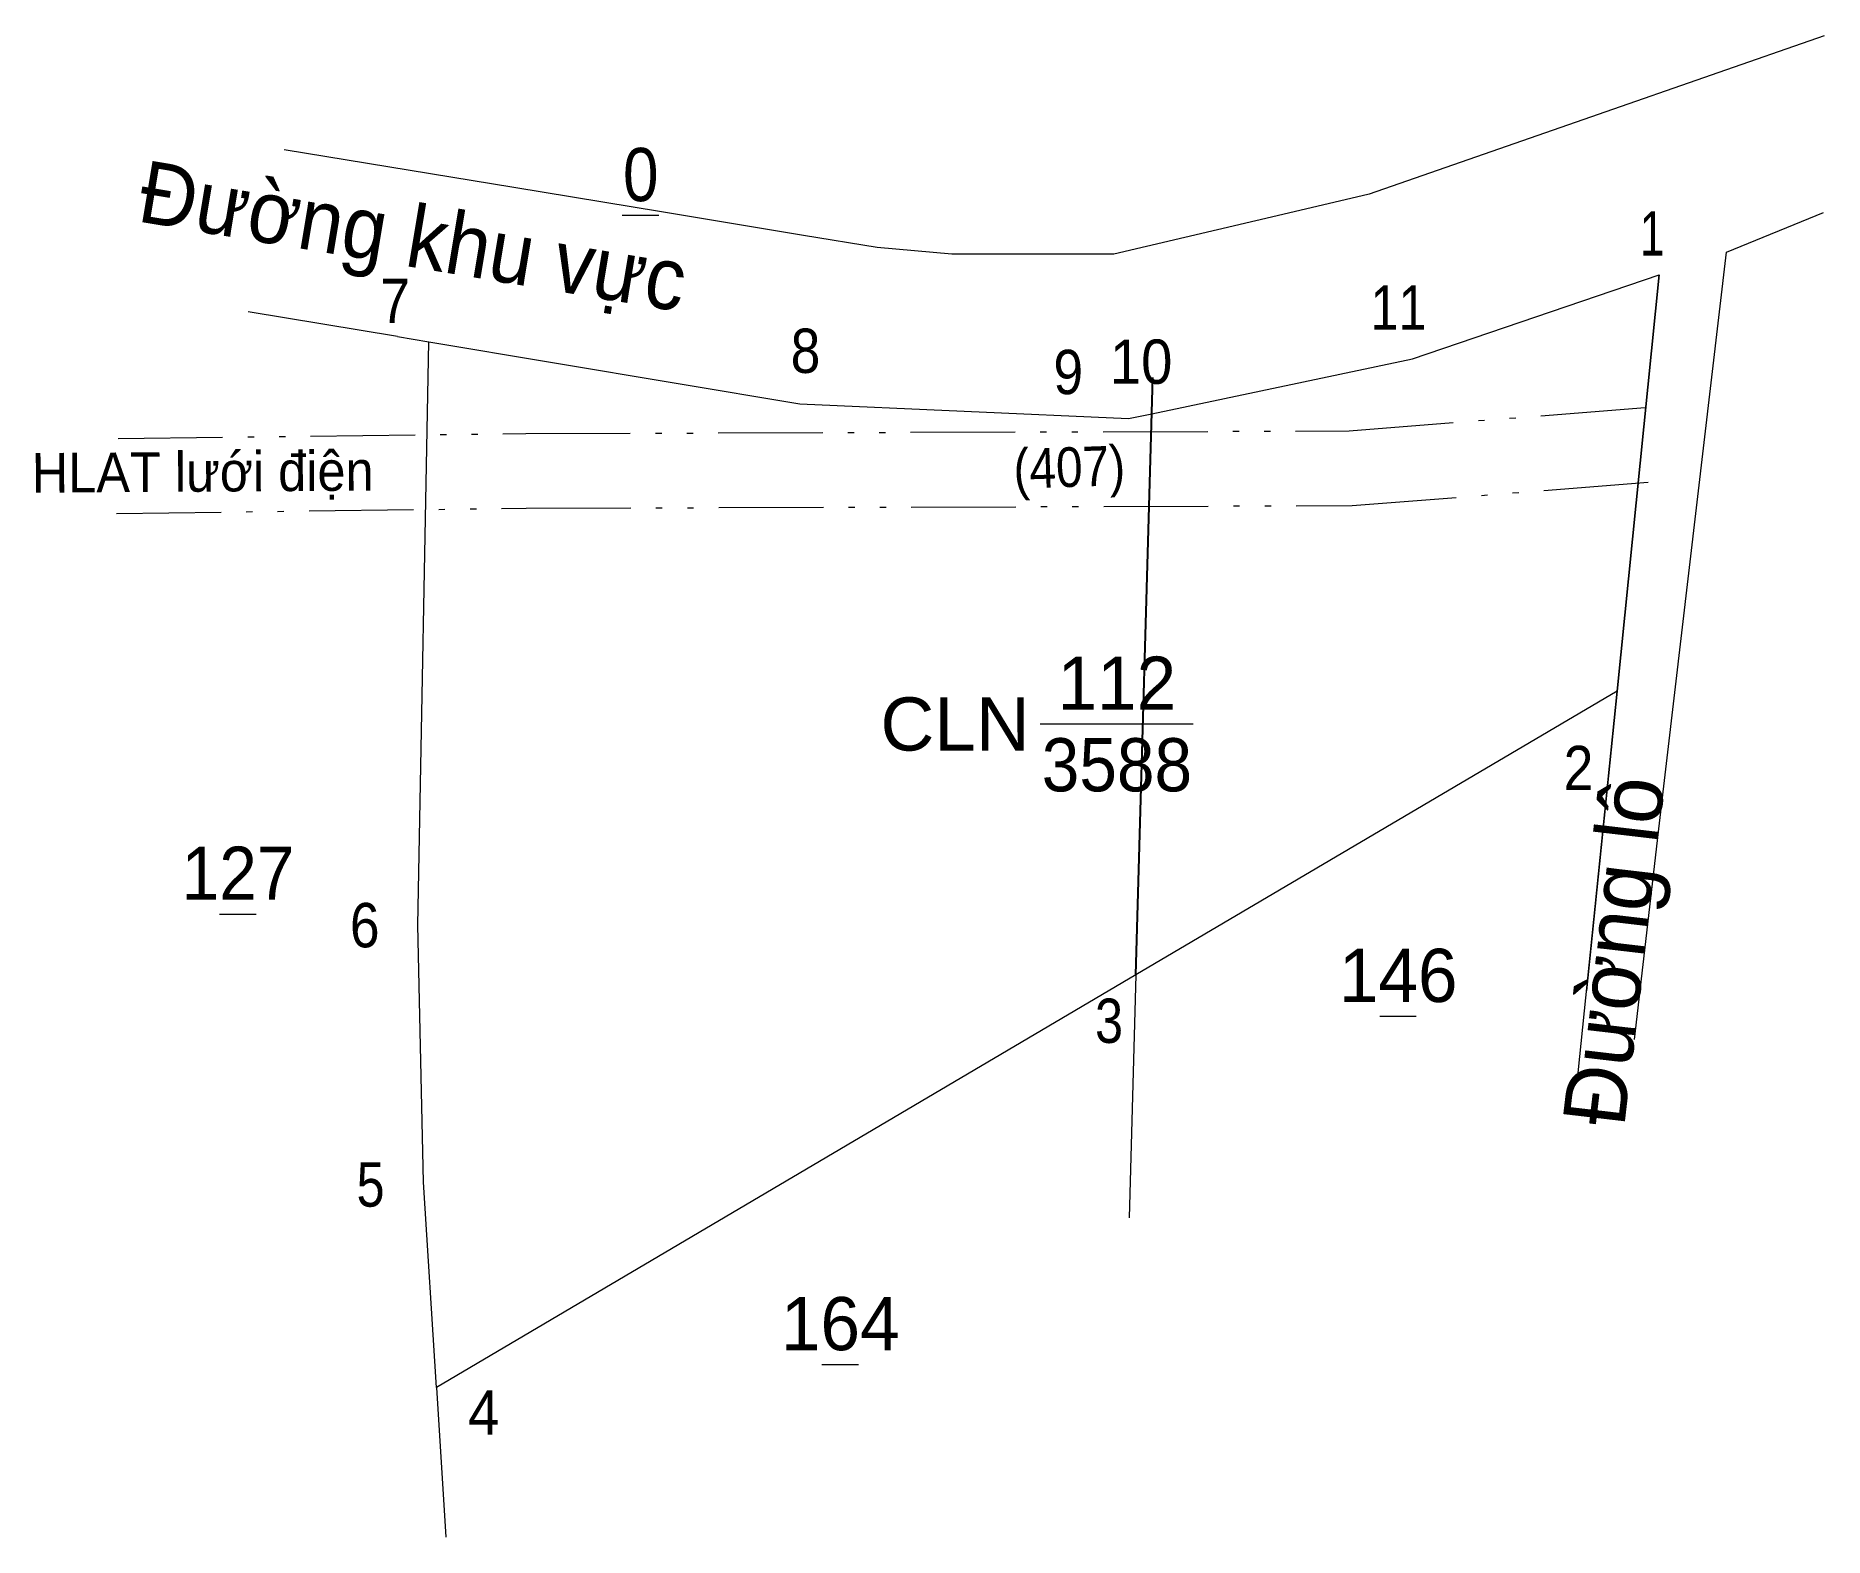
# Model space of a CAD drawing. Header units: metres. Extents: x 537465 to 538464, y 1852487 to 1852832.
# Drawn here: x 538344.5 to 538464.2, y 1852666 to 1852766.5 of the extents above.
import ezdxf
from ezdxf.enums import TextEntityAlignment as Align

# ---------------------------------------------------------------- set-up
doc = ezdxf.new("R2010")
doc.units = ezdxf.units.M
doc.header["$LTSCALE"] = 1.4
doc.linetypes.add('DASH_DOUBLE_DOT', pattern=[9.2, 5, -1.2, 0.3, -1.2, 0.3, -1.2])
for name, color, linetype, lineweight in [('1', 7, 'Continuous', 13), ('10', 7, 'Continuous', 13), ('23', 7, 'Continuous', 13), ('27', 7, 'Continuous', 13), ('59', 7, 'DASH_DOUBLE_DOT', 13), ('9', 7, 'Continuous', 13)]:
    doc.layers.add(name, color=color, linetype=linetype, lineweight=lineweight)
doc.layers.add('13', color=7, linetype='Continuous')
doc.layers.add('36', color=7, linetype='Continuous')

msp = doc.modelspace()

# ---------------------------------------------------------------- linework, layer by layer
at = {"layer": '1', "lineweight": 25}
msp.add_line((538418.15, 1852703.62), (538419.29, 1852743.61), dxfattribs=at)
at = {"layer": '10'}
for p, q in [((538464.21, 1852766.48), (538449.08, 1852761.21)), ((538457.67, 1852752), (538464.15, 1852754.64)), ((538368.74, 1852746.34), (538358.74, 1852748)), ((538368.74, 1852746.34), (538370.83, 1852745.99))]:
    msp.add_line(p, q, dxfattribs=at)
msp.add_lwpolyline([(538449.08, 1852761.21), (538433.75, 1852755.88), (538428.35, 1852754.61), (538416.66, 1852751.85), (538405.82, 1852751.85), (538400.84, 1852752.31), (538395.91, 1852753.12), (538386.39, 1852754.69), (538376.52, 1852756.32), (538361.15, 1852758.85)], dxfattribs=at)
msp.add_lwpolyline([(538370.48, 1852689.74), (538370.09, 1852706.95), (538370.83, 1852745.99), (538395.66, 1852741.85), (538417.66, 1852740.85), (538419.22, 1852741.18), (538436.66, 1852744.85), (538453.17, 1852750.47), (538450.35, 1852722.61), (538418.15, 1852703.61), (538371.34, 1852675.99)], close=True, dxfattribs=at)
at = {"layer": '23'}
for points in [[(538451.52, 1852699.29), (538453.19, 1852713.76), (538457.67, 1852752)], [(538447.74, 1852697.06), (538450.35, 1852722.61), (538453.17, 1852750.47)]]:
    msp.add_lwpolyline(points, dxfattribs=at)
at = {"layer": '27'}
for p, q in [((538450.35, 1852722.61), (538448.3, 1852702.54)), ((538418.15, 1852703.61), (538417.7, 1852687.35)), ((538371.34, 1852675.99), (538371.96, 1852665.97))]:
    msp.add_line(p, q, dxfattribs=at)
at = {"layer": '59'}
for points in [[(538350.03, 1852739.52), (538377.31, 1852739.85), (538432.41, 1852740.03), (538453.38, 1852741.69)], [(538349.93, 1852734.51), (538377.35, 1852734.85), (538432.61, 1852735.03), (538452.88, 1852736.63)]]:
    msp.add_lwpolyline(points, dxfattribs=at)
at = {"layer": '9'}
for p, q in [((538383.77, 1852754.46), (538386.23, 1852754.46)), ((538411.75, 1852720.41), (538421.98, 1852720.41)), ((538356.83, 1852707.69), (538359.28, 1852707.69)), ((538434.46, 1852700.85), (538436.91, 1852700.85)), ((538397.13, 1852677.54), (538399.58, 1852677.54))]:
    msp.add_line(p, q, dxfattribs=at)

# ---------------------------------------------------------------- texts
at = {"layer": '10', "width": 0.95}
msp.add_text('Đường khu vực', height=4.154, rotation=350.541, dxfattribs=at).set_placement((538351.23, 1852754.07))
at = {"layer": '10'}
msp.add_text('Đường lô', height=4.154, rotation=83.318, dxfattribs=at).set_placement((538450.82, 1852693.36))
at = {"layer": '13'}
for s, rotation, width, p in [('HLAT lưới điện', 0.37, 0.95, (538355.701, 1852735.962)), ('(407)', 1.935, 0.9, (538413.73, 1852736.276))]:
    msp.add_text(s, height=2.659, rotation=rotation, dxfattribs=dict(at, width=width)).set_placement(p, align=Align.CENTER)
msp.add_text('112', height=3.561, dxfattribs=at).set_placement((538416.87, 1852721.36), align=Align.CENTER)
at = {"layer": '13', "width": 1.05}
msp.add_text('CLN', height=3.561, dxfattribs=at).set_placement((538411.05, 1852718.63), align=Align.RIGHT)
at = {"layer": '13', "width": 0.95}
msp.add_text('3588', height=3.561, dxfattribs=at).set_placement((538416.875, 1852715.9), align=Align.CENTER)
at = {"layer": '36'}
for s, width, p in [('0', 0.9, (538385.01, 1852755.41)), ('127', 0.95, (538358.06, 1852708.64))]:
    msp.add_text(s, height=3.561, dxfattribs=dict(at, width=width)).set_placement(p, align=Align.CENTER)
for s, p in [('146', (538435.695, 1852701.8)), ('164', (538398.36, 1852678.49))]:
    msp.add_text(s, height=3.561, dxfattribs=at).set_placement(p, align=Align.CENTER)
at = {"layer": '9'}
for s, width, p in [('1', 0.75, (538452.695, 1852751.77)), ('7', 0.9, (538368.565, 1852747.25)), ('11', 0.85, (538435.72, 1852746.8)), ('8', 0.9, (538396.035, 1852743.91)), ('10', 0.95, (538418.495, 1852743.18)), ('9', 0.9, (538413.62, 1852742.49)), ('2', 0.9, (538447.765, 1852715.98)), ('6', 0.9, (538366.54, 1852705.46)), ('3', 0.85, (538416.35, 1852699.06)), ('5', 0.85, (538366.93, 1852688.1)), ('4', 0.95, (538374.5, 1852672.84))]:
    msp.add_text(s, height=2.967, dxfattribs=dict(at, width=width)).set_placement(p, align=Align.CENTER)

doc.saveas('drawing.dxf')
